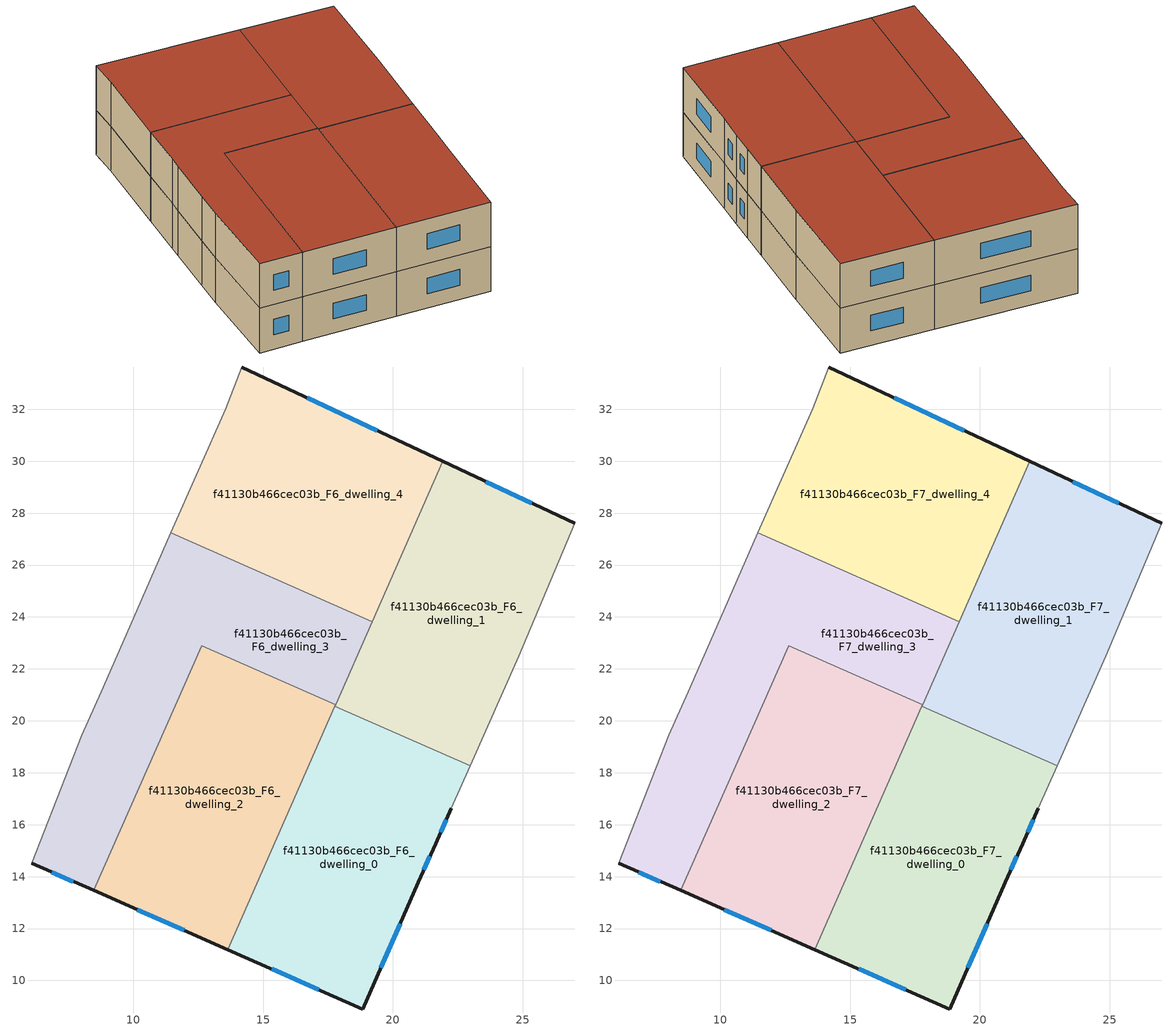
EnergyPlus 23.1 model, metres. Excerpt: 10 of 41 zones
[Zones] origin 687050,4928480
f41130b466cec03b_F6_dwelling_0
 floor to f41130b466cec03b_F5_dwelling_0 (EU_floor_Construction): 22.98,18.26 22.25,16.63 21.64,15.27 20.98,13.78 18.83,8.9 13.64,11.19 17.77,20.56 z18
 wall outside (EU_wall_Construction): 13.64,11.19 18.83,8.9 20.98,13.78 21.64,15.27 22.25,16.63 z18:21
 wall to f41130b466cec03b_F6_dwelling_1 (EU_wall_Construction): 22.98,18.26 17.77,20.56 z18:21
 wall adiabatic (EU_wall_Construction): 22.25,16.63 22.98,18.26 z18:21
 wall to f41130b466cec03b_F6_dwelling_2 (EU_wall_Construction): 17.77,20.56 13.64,11.19 z18:21
 window (EU_Window_Construction): 21.2,14.26 21.43,14.79 / 19.53,10.49 20.28,12.19 / 15.33,10.45 17.14,9.64 / 21.84,15.71 22.05,16.19 z18.98:20.02
f41130b466cec03b_F6_dwelling_1
 floor to f41130b466cec03b_F5_dwelling_1 (EU_floor_Construction): 27.01,27.61 24.85,22.48 22.98,18.26 17.77,20.56 21.93,29.99 z18
 wall outside (EU_wall_Construction): 27.01,27.61 21.93,29.99 z18:21
 wall adiabatic (EU_wall_Construction): 22.98,18.26 24.85,22.48 27.01,27.61 z18:21
 wall to f41130b466cec03b_F6_dwelling_4 (EU_wall_Construction): 21.93,29.99 19.2,23.82 z18:21
 wall to f41130b466cec03b_F6_dwelling_3 (EU_wall_Construction): 19.2,23.82 17.8,20.62 z18:21
 wall to f41130b466cec03b_F6_dwelling_2 (EU_wall_Construction): 17.8,20.62 17.77,20.56 z18:21
 window (EU_Window_Construction): 25.36,28.39 23.58,29.22 z18.98:20.02
f41130b466cec03b_F6_dwelling_2
 floor to f41130b466cec03b_F5_dwelling_2 (EU_floor_Construction): 17.8,20.62 13.64,11.19 8.47,13.47 12.63,22.9 z18
 wall outside (EU_wall_Construction): 8.47,13.47 13.64,11.19 z18:21
 wall to f41130b466cec03b_F6_dwelling_3 (EU_wall_Construction): 17.8,20.62 12.63,22.9 8.47,13.47 z18:21
 window (EU_Window_Construction): 10.15,12.73 11.96,11.93 z18.98:20.02
f41130b466cec03b_F6_dwelling_3
 floor to f41130b466cec03b_F5_dwelling_3 (EU_floor_Construction): 19.2,23.82 17.8,20.62 12.63,22.9 8.47,13.47 6.08,14.52 8.02,19.45 8.76,21.12 9.99,23.94 10.32,24.68 11.45,27.24 z18
 wall outside (EU_wall_Construction): 6.08,14.52 8.47,13.47 z18:21
 wall adiabatic (EU_wall_Construction): 11.45,27.24 10.32,24.68 9.99,23.94 8.76,21.12 8.02,19.45 6.08,14.52 z18:21
 wall to f41130b466cec03b_F6_dwelling_4 (EU_wall_Construction): 19.2,23.82 11.45,27.24 z18:21
 window (EU_Window_Construction): 6.86,14.18 7.7,13.81 z18.98:20.02
f41130b466cec03b_F6_dwelling_4
 floor to f41130b466cec03b_F5_dwelling_4 (EU_floor_Construction): 21.93,29.99 19.2,23.82 11.45,27.24 13.55,32.03 14.17,33.63 z18
 wall outside (EU_wall_Construction): 21.93,29.99 14.17,33.63 z18:21
 wall adiabatic (EU_wall_Construction): 14.17,33.63 13.55,32.03 11.45,27.24 z18:21
 window (EU_Window_Construction): 19.41,31.18 16.69,32.45 z18.98:20.02
f41130b466cec03b_F7_dwelling_0
 floor to f41130b466cec03b_F6_dwelling_0 (EU_floor_Construction): 22.98,18.26 22.25,16.63 21.64,15.27 20.98,13.78 18.83,8.9 13.64,11.19 17.77,20.56 z21
 wall outside (EU_wall_Construction): 13.64,11.19 18.83,8.9 20.98,13.78 21.64,15.27 22.25,16.63 z21:24
 wall to f41130b466cec03b_F7_dwelling_1 (EU_wall_Construction): 22.98,18.26 17.77,20.56 z21:24
 wall adiabatic (EU_wall_Construction): 22.25,16.63 22.98,18.26 z21:24
 wall to f41130b466cec03b_F7_dwelling_2 (EU_wall_Construction): 17.77,20.56 13.64,11.19 z21:24
 window (EU_Window_Construction): 21.2,14.26 21.43,14.79 / 19.53,10.49 20.28,12.19 / 15.33,10.45 17.14,9.64 / 21.84,15.71 22.05,16.19 z21.98:23.02
 roof outside (EU_roof_Construction): 18.83,8.9 20.98,13.78 21.64,15.27 22.25,16.63 22.98,18.26 17.77,20.56 13.64,11.19 z24
f41130b466cec03b_F7_dwelling_1
 floor to f41130b466cec03b_F6_dwelling_1 (EU_floor_Construction): 27.01,27.61 24.85,22.48 22.98,18.26 17.77,20.56 21.93,29.99 z21
 wall outside (EU_wall_Construction): 27.01,27.61 21.93,29.99 z21:24
 wall adiabatic (EU_wall_Construction): 22.98,18.26 24.85,22.48 27.01,27.61 z21:24
 wall to f41130b466cec03b_F7_dwelling_4 (EU_wall_Construction): 21.93,29.99 19.2,23.82 z21:24
 wall to f41130b466cec03b_F7_dwelling_3 (EU_wall_Construction): 19.2,23.82 17.8,20.62 z21:24
 wall to f41130b466cec03b_F7_dwelling_2 (EU_wall_Construction): 17.8,20.62 17.77,20.56 z21:24
 window (EU_Window_Construction): 25.36,28.39 23.58,29.22 z21.98:23.02
 roof outside (EU_roof_Construction): 22.98,18.26 24.85,22.48 27.01,27.61 21.93,29.99 17.77,20.56 z24
f41130b466cec03b_F7_dwelling_2
 floor to f41130b466cec03b_F6_dwelling_2 (EU_floor_Construction): 17.8,20.62 13.64,11.19 8.47,13.47 12.63,22.9 z21
 wall outside (EU_wall_Construction): 8.47,13.47 13.64,11.19 z21:24
 wall to f41130b466cec03b_F7_dwelling_3 (EU_wall_Construction): 17.8,20.62 12.63,22.9 8.47,13.47 z21:24
 window (EU_Window_Construction): 10.15,12.73 11.96,11.93 z21.98:23.02
 roof outside (EU_roof_Construction): 13.64,11.19 17.8,20.62 12.63,22.9 8.47,13.47 z24
f41130b466cec03b_F7_dwelling_3
 floor to f41130b466cec03b_F6_dwelling_3 (EU_floor_Construction): 19.2,23.82 17.8,20.62 12.63,22.9 8.47,13.47 6.08,14.52 8.02,19.45 8.76,21.12 9.99,23.94 10.32,24.68 11.45,27.24 z21
 wall outside (EU_wall_Construction): 6.08,14.52 8.47,13.47 z21:24
 wall adiabatic (EU_wall_Construction): 11.45,27.24 10.32,24.68 9.99,23.94 8.76,21.12 8.02,19.45 6.08,14.52 z21:24
 wall to f41130b466cec03b_F7_dwelling_4 (EU_wall_Construction): 19.2,23.82 11.45,27.24 z21:24
 window (EU_Window_Construction): 6.86,14.18 7.7,13.81 z21.98:23.02
 roof outside (EU_roof_Construction): 17.8,20.62 19.2,23.82 11.45,27.24 10.32,24.68 9.99,23.94 8.76,21.12 8.02,19.45 6.08,14.52 8.47,13.47 12.63,22.9 z24
f41130b466cec03b_F7_dwelling_4
 floor to f41130b466cec03b_F6_dwelling_4 (EU_floor_Construction): 21.93,29.99 19.2,23.82 11.45,27.24 13.55,32.03 14.17,33.63 z21
 wall outside (EU_wall_Construction): 21.93,29.99 14.17,33.63 z21:24
 wall adiabatic (EU_wall_Construction): 14.17,33.63 13.55,32.03 11.45,27.24 z21:24
 window (EU_Window_Construction): 19.41,31.18 16.69,32.45 z21.98:23.02
 roof outside (EU_roof_Construction): 19.2,23.82 21.93,29.99 14.17,33.63 13.55,32.03 11.45,27.24 z24
[Building]
EU S2 Campaign: North Axis=0; Terrain=City; Solar Distribution=FullExterior
[Site:Location]
Bologna: Latitude=44.5; Longitude=11.25; Time Zone=1; Elevation=37
[SizingPeriod:WeatherFileDays]
AnnualSizingPeriod: Begin Month=1; Begin Day of Month=1; End Month=12; End Day of Month=31; Day of Week for Start Day=Monday; Use Weather File Daylight Saving Period=No; Use Weather File Rain and Snow Indicators=No
[MATERIAL]
EU_InternalMass_Material: Roughness=MediumRough; Thickness=0.1; Conductivity=1; Density=1800; Specific Heat=900; Thermal Absorptance=0.9; Solar Absorptance=0.7; Visible Absorptance=0.7
[MATERIAL:NOMASS] Roughness=MediumRough; Thermal Absorptance=0.9; Solar Absorptance=0.7; Visible Absorptance=0.7
Name | Thermal Resistance
EU_wall_NoMass | 0.905828
EU_roof_NoMass | 0.37593
EU_floor_NoMass | 0.67114
[WINDOWMATERIAL:SIMPLEGLAZINGSYSTEM]
EU_Window_SimpleGlazing: UFactor=4.52486; Solar Heat Gain Coefficient=0.85; Visible Transmittance=0.85
[CONSTRUCTION]
EU_wall_Construction: EU_wall_NoMass
EU_roof_Construction: EU_roof_NoMass
EU_floor_Construction: EU_floor_NoMass
EU_Window_Construction: EU_Window_SimpleGlazing
EU_InternalMass_Construction: EU_InternalMass_Material
[ZONE] Type=1; Multiplier=1; Ceiling Height=autocalculate; Floor Area=autocalculate; Part of Total Floor Area=Yes
Name | Volume
f41130b466cec03b_F6_dwelling_0; f41130b466cec03b_F7_dwelling_0 | 174.505
f41130b466cec03b_F6_dwelling_1; f41130b466cec03b_F7_dwelling_1 | 174.495
f41130b466cec03b_F6_dwelling_2; f41130b466cec03b_F7_dwelling_2 | 174.511
f41130b466cec03b_F6_dwelling_3; f41130b466cec03b_F7_dwelling_3 | 174.5
f41130b466cec03b_F6_dwelling_4; f41130b466cec03b_F7_dwelling_4 | 174.507
[INTERNALMASS] Construction=EU_InternalMass_Construction
Name | Zone or ZoneList | Surface Area
f41130b466cec03b_F6_dwelling_0_EU_InternalMass | f41130b466cec03b_F6_dwelling_0 | 58.1692
f41130b466cec03b_F6_dwelling_1_EU_InternalMass | f41130b466cec03b_F6_dwelling_1 | 58.1653
f41130b466cec03b_F6_dwelling_2_EU_InternalMass | f41130b466cec03b_F6_dwelling_2 | 58.1724
f41130b466cec03b_F6_dwelling_3_EU_InternalMass | f41130b466cec03b_F6_dwelling_3 | 58.1665
f41130b466cec03b_F6_dwelling_4_EU_InternalMass | f41130b466cec03b_F6_dwelling_4 | 58.1682
f41130b466cec03b_F7_dwelling_0_EU_InternalMass | f41130b466cec03b_F7_dwelling_0 | 58.1692
f41130b466cec03b_F7_dwelling_1_EU_InternalMass | f41130b466cec03b_F7_dwelling_1 | 58.1653
f41130b466cec03b_F7_dwelling_2_EU_InternalMass | f41130b466cec03b_F7_dwelling_2 | 58.1724
f41130b466cec03b_F7_dwelling_3_EU_InternalMass | f41130b466cec03b_F7_dwelling_3 | 58.1665
f41130b466cec03b_F7_dwelling_4_EU_InternalMass | f41130b466cec03b_F7_dwelling_4 | 58.1682
[OTHEREQUIPMENT] Fuel Type=Electricity; Design Level Calculation Method=Watts/Area; Power per Zone Floor Area=1; Fraction Latent=0; Fraction Radiant=0; Fraction Lost=0; Carbon Dioxide Generation Rate=0; EndUse Subcategory=EU_Step8_InternalGains
Name | Zone or ZoneList or Space or SpaceList | Schedule
EU_Step8_InternalGain_f41130b466cec03b_F6_dwelling_0_f000 | f41130b466cec03b_F6_dwelling_0 | EU_Step8_GainSchedule_f41130b466cec03b_F6_dwelling_0_f000
EU_Step8_InternalGain_f41130b466cec03b_F6_dwelling_1_f000 | f41130b466cec03b_F6_dwelling_1 | EU_Step8_GainSchedule_f41130b466cec03b_F6_dwelling_1_f000
EU_Step8_InternalGain_f41130b466cec03b_F6_dwelling_2_f000 | f41130b466cec03b_F6_dwelling_2 | EU_Step8_GainSchedule_f41130b466cec03b_F6_dwelling_2_f000
EU_Step8_InternalGain_f41130b466cec03b_F6_dwelling_3_f000 | f41130b466cec03b_F6_dwelling_3 | EU_Step8_GainSchedule_f41130b466cec03b_F6_dwelling_3_f000
EU_Step8_InternalGain_f41130b466cec03b_F6_dwelling_4_f000 | f41130b466cec03b_F6_dwelling_4 | EU_Step8_GainSchedule_f41130b466cec03b_F6_dwelling_4_f000
EU_Step8_InternalGain_f41130b466cec03b_F7_dwelling_0_f000 | f41130b466cec03b_F7_dwelling_0 | EU_Step8_GainSchedule_f41130b466cec03b_F7_dwelling_0_f000
EU_Step8_InternalGain_f41130b466cec03b_F7_dwelling_1_f000 | f41130b466cec03b_F7_dwelling_1 | EU_Step8_GainSchedule_f41130b466cec03b_F7_dwelling_1_f000
EU_Step8_InternalGain_f41130b466cec03b_F7_dwelling_2_f000 | f41130b466cec03b_F7_dwelling_2 | EU_Step8_GainSchedule_f41130b466cec03b_F7_dwelling_2_f000
EU_Step8_InternalGain_f41130b466cec03b_F7_dwelling_3_f000 | f41130b466cec03b_F7_dwelling_3 | EU_Step8_GainSchedule_f41130b466cec03b_F7_dwelling_3_f000
EU_Step8_InternalGain_f41130b466cec03b_F7_dwelling_4_f000 | f41130b466cec03b_F7_dwelling_4 | EU_Step8_GainSchedule_f41130b466cec03b_F7_dwelling_4_f000
[ZONEVENTILATION:DESIGNFLOWRATE] Schedule=EU_AlwaysOn; Design Flow Rate Calculation Method=AirChanges/Hour; Air Changes per Hour=0.73129; Ventilation Type=Natural; Fan Pressure Rise=0; Fan Total Efficiency=1; Constant Term Coefficient=1; Temperature Term Coefficient=0; Velocity Term Coefficient=0; Velocity Squared Term Coefficient=0; Minimum Indoor Temperature=-100; Maximum Indoor Temperature=100; Delta Temperature=-100; Minimum Outdoor Temperature=-100; Maximum Outdoor Temperature=100; Maximum Wind Speed=40
Name | Zone or ZoneList or Space or SpaceList
EU_ConstantAir_f41130b466cec03b_F6_dwelling_0 | f41130b466cec03b_F6_dwelling_0
EU_ConstantAir_f41130b466cec03b_F6_dwelling_1 | f41130b466cec03b_F6_dwelling_1
EU_ConstantAir_f41130b466cec03b_F6_dwelling_2 | f41130b466cec03b_F6_dwelling_2
EU_ConstantAir_f41130b466cec03b_F6_dwelling_3 | f41130b466cec03b_F6_dwelling_3
EU_ConstantAir_f41130b466cec03b_F6_dwelling_4 | f41130b466cec03b_F6_dwelling_4
EU_ConstantAir_f41130b466cec03b_F7_dwelling_0 | f41130b466cec03b_F7_dwelling_0
EU_ConstantAir_f41130b466cec03b_F7_dwelling_1 | f41130b466cec03b_F7_dwelling_1
EU_ConstantAir_f41130b466cec03b_F7_dwelling_2 | f41130b466cec03b_F7_dwelling_2
EU_ConstantAir_f41130b466cec03b_F7_dwelling_3 | f41130b466cec03b_F7_dwelling_3
EU_ConstantAir_f41130b466cec03b_F7_dwelling_4 | f41130b466cec03b_F7_dwelling_4
[HVACTEMPLATE:THERMOSTAT] Constant Heating Setpoint=20; Constant Cooling Setpoint=50
EU_HeatOnly_f41130b466cec03b_F3_dwelling_4; EU_HeatOnly_f41130b466cec03b_F4_dwelling_0; EU_HeatOnly_f41130b466cec03b_F4_dwelling_1; EU_HeatOnly_f41130b466cec03b_F4_dwelling_2; EU_HeatOnly_f41130b466cec03b_F4_dwelling_3; EU_HeatOnly_f41130b466cec03b_F4_dwelling_4; EU_HeatOnly_f41130b466cec03b_F5_dwelling_0; EU_HeatOnly_f41130b466cec03b_F5_dwelling_1; EU_HeatOnly_f41130b466cec03b_F5_dwelling_2; EU_HeatOnly_f41130b466cec03b_F5_dwelling_3; EU_HeatOnly_f41130b466cec03b_F5_dwelling_4; EU_HeatOnly_f41130b466cec03b_F6_dwelling_0; EU_HeatOnly_f41130b466cec03b_F6_dwelling_1; EU_HeatOnly_f41130b466cec03b_F6_dwelling_2; EU_HeatOnly_f41130b466cec03b_F6_dwelling_3; EU_HeatOnly_f41130b466cec03b_F6_dwelling_4; EU_HeatOnly_f41130b466cec03b_F7_dwelling_0; EU_HeatOnly_f41130b466cec03b_F7_dwelling_1; EU_HeatOnly_f41130b466cec03b_F7_dwelling_2; EU_HeatOnly_f41130b466cec03b_F7_dwelling_3; EU_HeatOnly_f41130b466cec03b_F7_dwelling_4
[HVACTEMPLATE:ZONE:IDEALLOADSAIRSYSTEM] System Availability Schedule=EU_AlwaysOn; Maximum Heating Supply Air Temperature=50; Minimum Cooling Supply Air Temperature=13; Maximum Heating Supply Air Humidity Ratio=0.0156; Minimum Cooling Supply Air Humidity Ratio=0.0077; Heating Limit=NoLimit; Cooling Limit=NoLimit; Heating Availability Schedule=EU_AlwaysOn; Cooling Availability Schedule=EU_CoolingOff; Dehumidification Control Type=ConstantSensibleHeatRatio; Cooling Sensible Heat Ratio=0.7; Dehumidification Setpoint=60; Humidification Control Type=None; Humidification Setpoint=30; Outdoor Air Method=None; Outdoor Air Flow Rate per Person=0.00944; Outdoor Air Flow Rate per Zone Floor Area=0; Outdoor Air Flow Rate per Zone=0; Demand Controlled Ventilation Type=None; Outdoor Air Economizer Type=NoEconomizer; Heat Recovery Type=None; Sensible Heat Recovery Effectiveness=0.7; Latent Heat Recovery Effectiveness=0.65
Name | Template Thermostat
f41130b466cec03b_F6_dwelling_0 | EU_HeatOnly_f41130b466cec03b_F6_dwelling_0
f41130b466cec03b_F6_dwelling_1 | EU_HeatOnly_f41130b466cec03b_F6_dwelling_1
f41130b466cec03b_F6_dwelling_2 | EU_HeatOnly_f41130b466cec03b_F6_dwelling_2
f41130b466cec03b_F6_dwelling_3 | EU_HeatOnly_f41130b466cec03b_F6_dwelling_3
f41130b466cec03b_F6_dwelling_4 | EU_HeatOnly_f41130b466cec03b_F6_dwelling_4
f41130b466cec03b_F7_dwelling_0 | EU_HeatOnly_f41130b466cec03b_F7_dwelling_0
f41130b466cec03b_F7_dwelling_1 | EU_HeatOnly_f41130b466cec03b_F7_dwelling_1
f41130b466cec03b_F7_dwelling_2 | EU_HeatOnly_f41130b466cec03b_F7_dwelling_2
f41130b466cec03b_F7_dwelling_3 | EU_HeatOnly_f41130b466cec03b_F7_dwelling_3
f41130b466cec03b_F7_dwelling_4 | EU_HeatOnly_f41130b466cec03b_F7_dwelling_4
[SIZING:ZONE] Zone Cooling Design Supply Air Temperature Input Method=SupplyAirTemperature; Zone Cooling Design Supply Air Temperature=13; Zone Heating Design Supply Air Temperature Input Method=SupplyAirTemperature; Zone Heating Design Supply Air Temperature=50; Zone Cooling Design Supply Air Humidity Ratio=0.008; Zone Heating Design Supply Air Humidity Ratio=0.008; Cooling Design Air Flow Method=DesignDay; Cooling Design Air Flow Rate=0; Cooling Minimum Air Flow per Zone Floor Area=0.000762; Cooling Minimum Air Flow=0; Cooling Minimum Air Flow Fraction=0.2; Heating Design Air Flow Method=DesignDay; Heating Design Air Flow Rate=0; Heating Maximum Air Flow per Zone Floor Area=0.002032; Heating Maximum Air Flow=0.141576; Heating Maximum Air Flow Fraction=0.3; Account for Dedicated Outdoor Air System=No; Dedicated Outdoor Air System Control Strategy=NeutralSupplyAir; Dedicated Outdoor Air Low Setpoint Temperature for Design=autosize; Dedicated Outdoor Air High Setpoint Temperature for Design=autosize; Zone Load Sizing Method=Sensible Load Only No Latent Load; Zone Latent Cooling Design Supply Air Humidity Ratio Input Method=HumidityRatioDifference; Zone Cooling Design Supply Air Humidity Ratio Difference=0.005; Zone Latent Heating Design Supply Air Humidity Ratio Input Method=HumidityRatioDifference; Zone Humidification Design Supply Air Humidity Ratio Difference=0.005
f41130b466cec03b_F6_dwelling_0; f41130b466cec03b_F6_dwelling_1; f41130b466cec03b_F6_dwelling_2; f41130b466cec03b_F6_dwelling_3; f41130b466cec03b_F6_dwelling_4; f41130b466cec03b_F7_dwelling_0; f41130b466cec03b_F7_dwelling_1; f41130b466cec03b_F7_dwelling_2; f41130b466cec03b_F7_dwelling_3; f41130b466cec03b_F7_dwelling_4
[SCHEDULE:CONSTANT]
Name | Hourly Value
EU_AlwaysOn | 1
EU_CoolingOff | 0
[SCHEDULE:FILE] Column Number=1; Rows to Skip at Top=0; Number of Hours of Data=8760; Column Separator=Comma; Interpolate to Timestep=No; Minutes per Item=60; Adjust Schedule for Daylight Savings=Yes
Name | File
EU_Step8_GainSchedule_f41130b466cec03b_F6_dwelling_0_f000 | ../../schedules/f41130b466cec03b/f41130b466cec03b_F6_dwelling_0_f000_gain.csv
EU_Step8_GainSchedule_f41130b466cec03b_F6_dwelling_1_f000 | ../../schedules/f41130b466cec03b/f41130b466cec03b_F6_dwelling_1_f000_gain.csv
EU_Step8_GainSchedule_f41130b466cec03b_F6_dwelling_2_f000 | ../../schedules/f41130b466cec03b/f41130b466cec03b_F6_dwelling_2_f000_gain.csv
EU_Step8_GainSchedule_f41130b466cec03b_F6_dwelling_3_f000 | ../../schedules/f41130b466cec03b/f41130b466cec03b_F6_dwelling_3_f000_gain.csv
EU_Step8_GainSchedule_f41130b466cec03b_F6_dwelling_4_f000 | ../../schedules/f41130b466cec03b/f41130b466cec03b_F6_dwelling_4_f000_gain.csv
EU_Step8_GainSchedule_f41130b466cec03b_F7_dwelling_0_f000 | ../../schedules/f41130b466cec03b/f41130b466cec03b_F7_dwelling_0_f000_gain.csv
EU_Step8_GainSchedule_f41130b466cec03b_F7_dwelling_1_f000 | ../../schedules/f41130b466cec03b/f41130b466cec03b_F7_dwelling_1_f000_gain.csv
EU_Step8_GainSchedule_f41130b466cec03b_F7_dwelling_2_f000 | ../../schedules/f41130b466cec03b/f41130b466cec03b_F7_dwelling_2_f000_gain.csv
EU_Step8_GainSchedule_f41130b466cec03b_F7_dwelling_3_f000 | ../../schedules/f41130b466cec03b/f41130b466cec03b_F7_dwelling_3_f000_gain.csv
EU_Step8_GainSchedule_f41130b466cec03b_F7_dwelling_4_f000 | ../../schedules/f41130b466cec03b/f41130b466cec03b_F7_dwelling_4_f000_gain.csv
